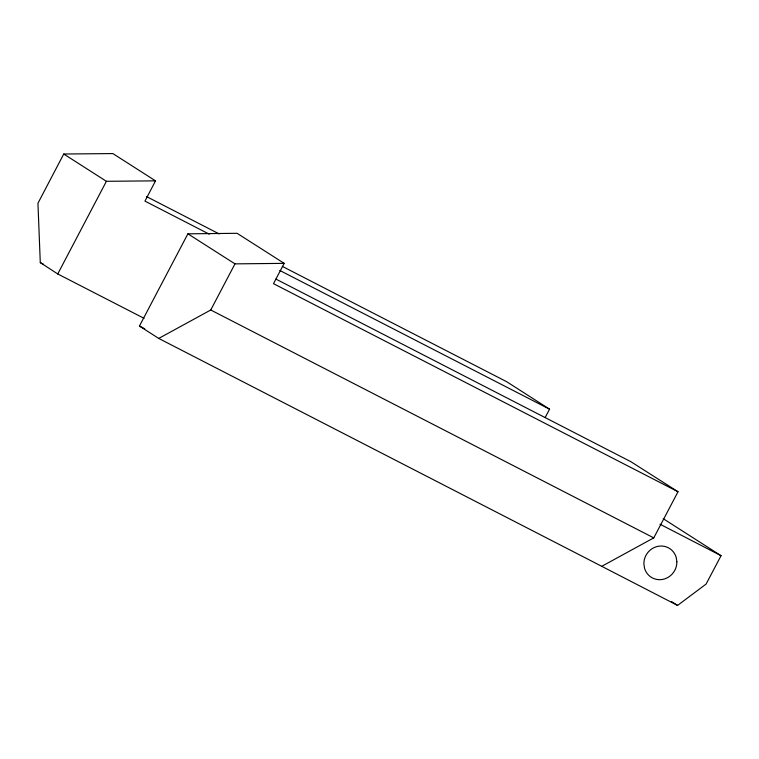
<?xml version="1.0" encoding="UTF-8"?>
<svg xmlns="http://www.w3.org/2000/svg" width="759" height="759" viewBox="0 0 759 759"><rect width="100%" height="100%" fill="white"/><g stroke="black" fill="none" stroke-linecap="round" stroke-linejoin="round"><path stroke-width="1.14" d="M144.087 318.344L57.741 273.961L40.284 262.595L37.95 203.232L63.737 154.02L112.863 153.574L155.529 180.851L144.96 201.116L209.228 234.161M57.741 273.961L106.402 181.297L155.529 180.851M139.438 326.047L187.9 233.819L237.102 233.307L284.179 263.354L273.496 283.676L678.015 491.747L653.774 537.875L601.754 566.318L158.726 338.429L139.438 326.047L144.703 328.751M158.726 338.429L210.746 309.995L234.977 263.866L284.179 263.354M545.247 417.384L549.563 409.186L506.708 381.73L282.357 266.4M663.281 518.72L721.05 555.702L706.098 584.069L677.569 605.426L601.754 566.318M146.478 196.553L219.152 233.914M279.824 270.47L549.563 409.186M275.982 279.113L630.957 461.738L678.015 491.747M210.746 309.995L653.774 537.875M40.284 262.595L43.443 264.217M659.998 524.203L721.05 555.702M63.737 154.02L106.402 181.297M187.9 233.819L234.977 263.866M671.592 601.602L677.569 605.426M676.857 561.764L676.212 557.448A17.068 16.243 -57.4 0 0 657.892 546.347A17.068 16.243 -57.4 0 0 643.898 563.946L644.543 568.263A17.068 16.243 -57.4 0 0 662.854 579.364A17.068 16.243 -57.4 0 0 676.857 561.764"/></g></svg>
